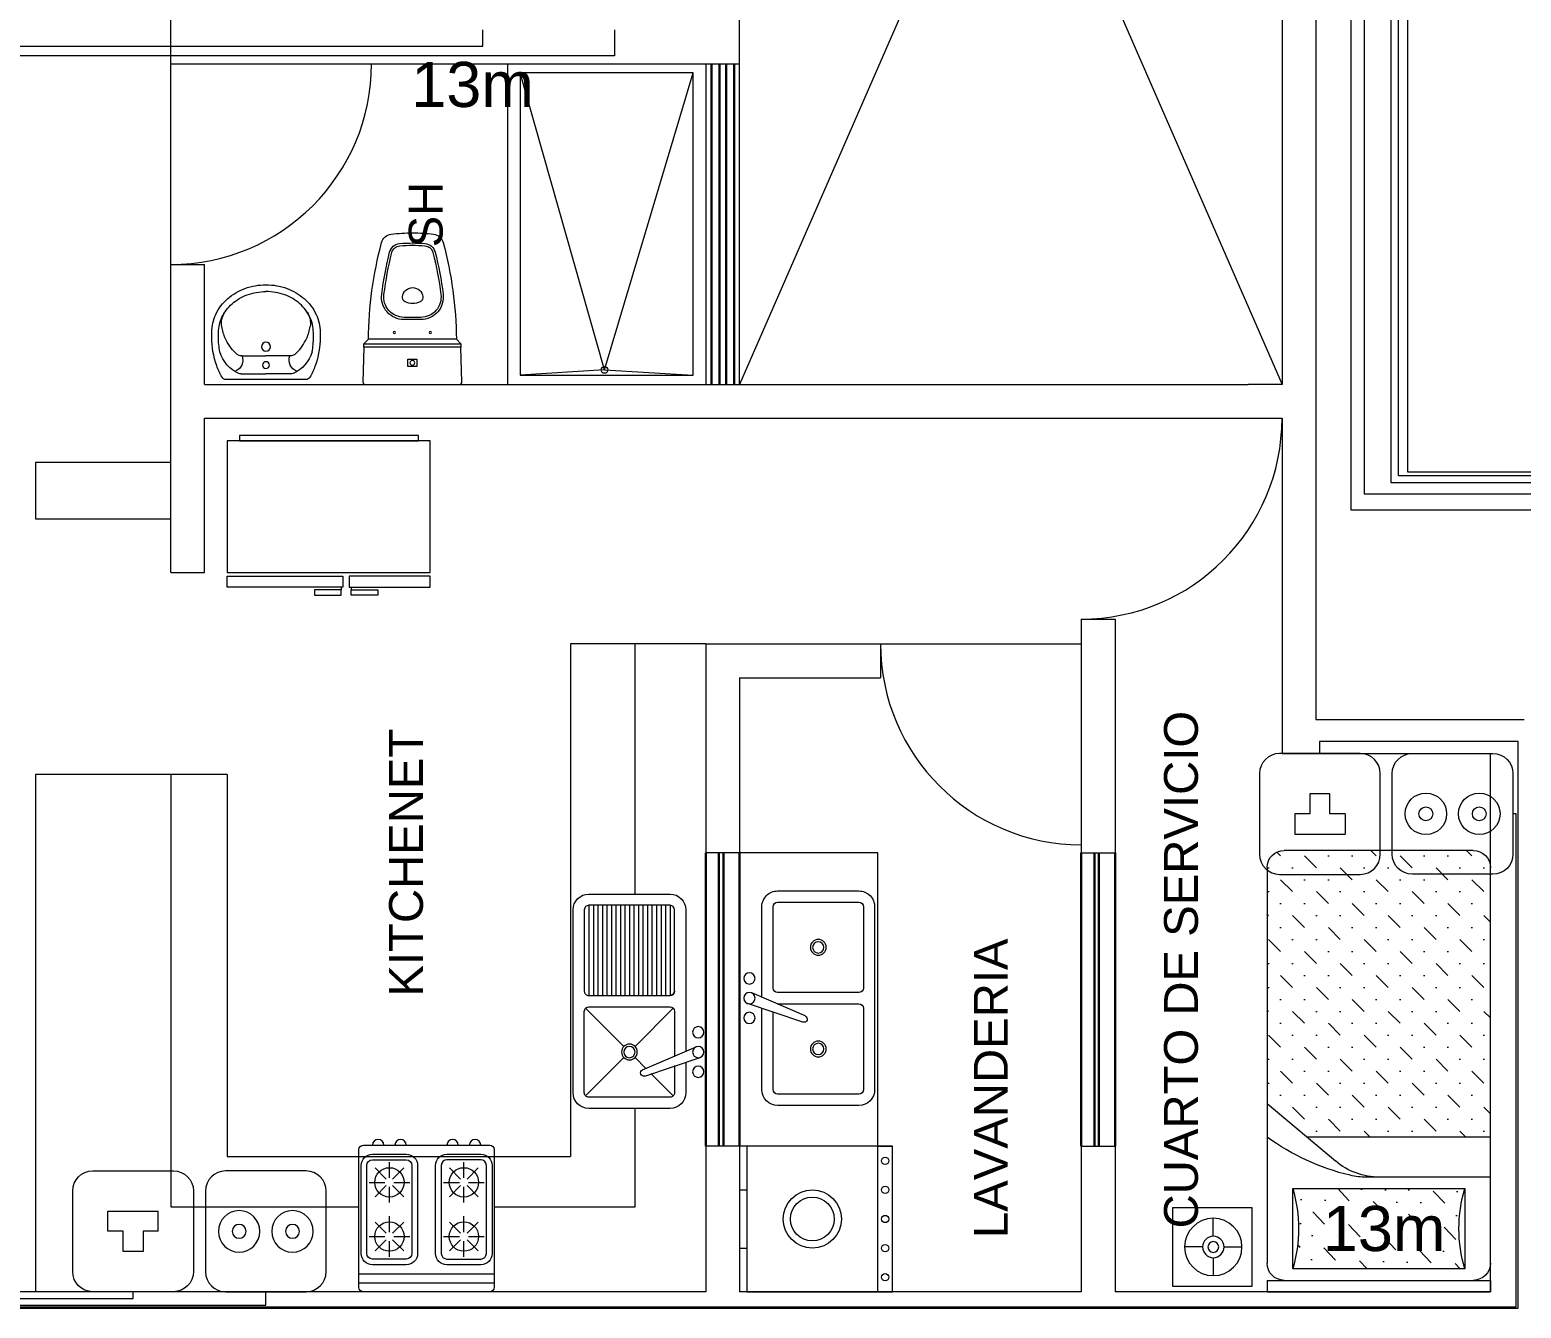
# Model space of a CAD drawing. Header units: metres. Extents: x -2 to 3328848, y -2 to 2725060.
# Drawn here: x 1663026.8 to 1663092.9, y 1363362.1 to 1363418.8 of the extents above; entities that cross this region are included whole.
import ezdxf

# ---------------------------------------------------------------- set-up
doc = ezdxf.new("R2010")
doc.units = ezdxf.units.M
doc.layers.get('0').update_dxf_attribs({"color": 253, "lineweight": 0})
for name, color, linetype, lineweight in [('arboles', 253, 'Continuous', 0), ('ICT_TOMAS', 1, 'Continuous', 0), ('muebles', 253, 'Continuous', 0), ('NOFIJO', 253, 'Continuous', 0), ('PUERTAS', 253, 'Continuous', 0), ('ventanas', 253, 'Continuous', 30)]:
    doc.layers.add(name, color=color, linetype=linetype, lineweight=lineweight)
doc.styles.add('COTA', font='arial.ttf', dxfattribs={"height": 1})
doc.styles.get("Standard").update_dxf_attribs({"font": 'arial.ttf'})

# ---------------------------------------------------------------- blocks, each defined once
blk = doc.blocks.new('Estufa-p04')
for p, q in [((0.08999999999999914, 0.3000000000000025), (0.08999999999999914, -0.2999999999999989)), ((0.1299999999999983, 0.2999999999999954), (0.1299999999999983, -0.2999999999999989)), ((0.2313603896936051, 0.2286396103063826), (0.280857864376263, 0.1791421356237248)), ((0.2949999999999974, 0.2550000000003845), (0.2949999999999974, 0.1849999999999974)), ((0.3091421356237302, 0.1791421356237266), (0.3586396103063933, 0.2286396103063897)), ((0.4713603896936107, 0.2286396103063826), (0.5208578643762685, 0.1791421356237248)), ((0.535000000000003, 0.2550000000003845), (0.535000000000003, 0.1849999999999974)), ((0.5491421356237358, 0.1791421356237266), (0.5986396103063989, 0.2286396103063897)), ((0.2049999999996068, 0.1649999999999974), (0.2749999999999974, 0.1649999999999946)), ((0.2313603896936051, 0.1013603896936015), (0.2808578643762683, 0.1508578643762646)), ((0.2949999999999974, 0.1449999999999974), (0.2949999999999974, 0.07499999999999751)), ((0.3091421356237249, 0.1508578643762629), (0.3586396103063933, 0.1013603896935944)), ((0.3149999999999974, 0.164999999999993), (0.3850000000003845, 0.1649999999999903)), ((0.4449999999996123, 0.1649999999999974), (0.515000000000003, 0.1649999999999946)), ((0.4713603896936107, 0.1013603896936015), (0.5208578643762738, 0.1508578643762646)), ((0.535000000000003, 0.1449999999999974), (0.535000000000003, 0.07499999999999751)), ((0.5491421356237305, 0.1508578643762629), (0.5986396103063989, 0.1013603896935944)), ((0.555000000000003, 0.164999999999993), (0.6250000000003901, 0.1649999999999903)), ((0.2313603896936051, -0.1013603896936086), (0.280857864376263, -0.1508578643762664)), ((0.2949999999999974, -0.07499999999960671), (0.2949999999999974, -0.1449999999999938)), ((0.3091421356237302, -0.1508578643762646), (0.3586396103063933, -0.1013603896936015)), ((0.4713603896936107, -0.1013603896936086), (0.5208578643762685, -0.1508578643762664)), ((0.535000000000003, -0.07499999999960671), (0.535000000000003, -0.1449999999999938)), ((0.5491421356237358, -0.1508578643762646), (0.5986396103063989, -0.1013603896936015)), ((0.2049999999996068, -0.1649999999999938), (0.2749999999999974, -0.1649999999999966)), ((0.2313603896936051, -0.2286396103063897), (0.2808578643762683, -0.1791421356237266)), ((0.2949999999999974, -0.1849999999999938), (0.2949999999999974, -0.2549999999999937)), ((0.3091421356237249, -0.1791421356237283), (0.3586396103063933, -0.2286396103063968)), ((0.3149999999999974, -0.1649999999999981), (0.3850000000003845, -0.1650000000000009)), ((0.4449999999996123, -0.1649999999999938), (0.515000000000003, -0.1649999999999966)), ((0.4713603896936107, -0.2286396103063897), (0.5208578643762738, -0.1791421356237266)), ((0.535000000000003, -0.1849999999999938), (0.535000000000003, -0.2549999999999937)), ((0.5491421356237305, -0.1791421356237283), (0.5986396103063989, -0.2286396103063968)), ((0.555000000000003, -0.1649999999999981), (0.6250000000003901, -0.1650000000000009))]:
    blk.add_line(p, q)
for points in [[(0.6999999999999986, 0.2799999999999994), (0.6999999999999986, -0.2800000000000029, -0.4142135623730965), (0.679999999999999, -0.3000000000000025), (0.06999999999999956, -0.2999999999999989, -0.4142135623730935), (0.04999999999999999, -0.2799999999999994), (0.04999999999999999, 0.2799999999999994, -0.4142135623730965), (0.06999999999999956, 0.3000000000000025), (0.679999999999999, 0.2999999999999954, -0.4142135623730935)], [(0.660000000000003, 0.2399999999999967), (0.6599999999999995, 0.09000000000000163, -0.4142135623730898), (0.6099999999999988, 0.04000000000000092), (0.2199999999999981, 0.04000000000000092, -0.4142135623730951), (0.1699999999999983, 0.09000000000000163), (0.1699999999999974, 0.2400000000000002, -0.4142135623730971), (0.2199999999999981, 0.2900000000000009), (0.6100000000000023, 0.2899999999999974, -0.4142135623730927)], [(0.6350000000000044, 0.2399999999999967), (0.6349999999999973, 0.09000000000000163, -0.4142135623730898), (0.6099999999999988, 0.0649999999999995), (0.2199999999999981, 0.06500000000000306, -0.414213562373095), (0.194999999999996, 0.09000000000000163), (0.1949999999999996, 0.2400000000000002, -0.4142135623730972), (0.2199999999999981, 0.2650000000000023), (0.6100000000000023, 0.2649999999999988, -0.4142135623730927)], [(0.6599999999999959, -0.08999999999999808), (0.6599999999999995, -0.2399999999999967, -0.4142135623731003), (0.6099999999999988, -0.2899999999999974), (0.2199999999999981, -0.2899999999999974, -0.4142135623730951), (0.1699999999999983, -0.2399999999999967), (0.1699999999999974, -0.08999999999999808, -0.4142135623730951), (0.2199999999999981, -0.03999999999999737), (0.6099999999999952, -0.03999999999999737, -0.4142135623730909)], [(0.6350000000000044, -0.2399999999999931), (0.6349999999999973, -0.08999999999999808, 0.4142135623730898), (0.6099999999999988, -0.06499999999999595), (0.2199999999999981, -0.0649999999999995, 0.414213562373095), (0.194999999999996, -0.08999999999999808), (0.1949999999999996, -0.2399999999999967, 0.4142135623730972), (0.2199999999999981, -0.2649999999999988), (0.6100000000000023, -0.2649999999999952, 0.4142135623730927)]]:
    blk.add_lwpolyline(points, format="xyb", close=True)
for centre in [(0.2949999999999974, 0.1649999999999974), (0.535000000000003, 0.1649999999999974), (0.2949999999999974, -0.1649999999999938), (0.535000000000003, -0.1649999999999938)]:
    blk.add_circle(centre, 0.065)
for centre in [(0.6999999999999986, 0.2147242529177955), (0.6999999999999986, 0.1152757470822063), (0.6999999999999951, -0.1152757470822028), (0.6999999999999951, -0.2147242529177884)]:
    blk.add_arc(centre, 0.025, 270, 90)
blk = doc.blocks.new('fr')
for p, q in [((3287.00715631725, 1591.175039092622), (3287.00715631725, 1590.775039092622)), ((3287.02715631725, 1591.175039092622), (3287.02715631725, 1590.775039092622)), ((3287.04715631725, 1591.175039092622), (3287.04715631725, 1590.775039092622)), ((3287.06715631725, 1591.175039092622), (3287.06715631725, 1590.775039092622)), ((3287.08715631725, 1591.175039092622), (3287.08715631725, 1590.775039092622)), ((3287.10715631725, 1591.175039092622), (3287.10715631725, 1590.775039092622)), ((3287.12715631725, 1591.175039092622), (3287.12715631725, 1590.775039092622)), ((3287.14715631725, 1591.175039092622), (3287.14715631725, 1590.775039092622)), ((3287.16715631725, 1591.175039092622), (3287.16715631725, 1590.775039092622)), ((3287.18715631725, 1591.175039092622), (3287.18715631725, 1590.775039092622)), ((3287.20715631725, 1591.175039092622), (3287.20715631725, 1590.775039092622)), ((3287.22715631725, 1591.175039092622), (3287.22715631725, 1590.775039092622)), ((3287.24715631725, 1591.175039092622), (3287.24715631725, 1590.775039092622)), ((3287.26715631725, 1591.175039092622), (3287.26715631725, 1590.775039092622)), ((3287.28715631725, 1591.175039092622), (3287.28715631725, 1590.775039092622)), ((3287.30715631725, 1591.175039092622), (3287.30715631725, 1590.775039092622)), ((3287.32715631725, 1591.175039092622), (3287.32715631725, 1590.775039092622)), ((3287.34715631725, 1591.175039092622), (3287.34715631725, 1590.775039092622)), ((3287.36715631725, 1591.175039092622), (3287.36715631725, 1590.775039092622)), ((3287.129417257108, 1590.446159264849), (3286.892013295723, 1590.548013860855)), ((3287.118942451903, 1590.418773735872), (3286.874164926968, 1590.50135074778))]:
    blk.add_line(p, q)
for points in [[(3287.00715631725, 1591.225039092622, 0.4142135623740464), (3286.93715631725, 1591.155039092622), (3286.93715631725, 1590.528645927004)], [(3286.93715631725, 1590.480100264155), (3286.93715631725, 1590.345039092621, 0.4142135623730951), (3287.00715631725, 1590.275039092621), (3287.36715631725, 1590.275039092621, 0.4142135623730951), (3287.43715631725, 1590.345039092621), (3287.43715631725, 1591.155039092621, 0.4142135623730951), (3287.36715631725, 1591.225039092622), (3287.00715631725, 1591.225039092622)], [(3287.36715631725, 1590.725039092622), (3287.00715631725, 1590.725039092622, 0.4142135623730951), (3286.98715631725, 1590.705039092622), (3286.98715631725, 1590.509339354386, 0.4142135623730951)], [(3286.98715631725, 1590.464919272612), (3286.98715631725, 1590.345039092622, 0.4142135623730951), (3287.00715631725, 1590.325039092622), (3287.36715631725, 1590.325039092622, 0.4142135623730951), (3287.38715631725, 1590.345039092622), (3287.38715631725, 1590.705039092622, 0.4142135623730951), (3287.36715631725, 1590.725039092622)]]:
    blk.add_lwpolyline(points, format="xyb")
blk.add_lwpolyline([(3287.36715631725, 1590.775039092622), (3287.00715631725, 1590.775039092622, -0.4142135623730951), (3286.98715631725, 1590.795039092622), (3286.98715631725, 1591.155039092622, -0.4142135623730951), (3287.00715631725, 1591.175039092622), (3287.36715631725, 1591.175039092622, -0.4142135623730951), (3287.38715631725, 1591.155039092622), (3287.38715631725, 1590.795039092622, -0.4142135623730951)], format="xyb", close=True)
for points in [[(3286.993014181626, 1590.719181228246), (3287.162407579908, 1590.549787829963)], [(3287.381298452874, 1590.719181228246), (3287.211905054592, 1590.549787829963)], [(3287.162407579908, 1590.50029035528), (3287.116124655038, 1590.45400743041)], [(3287.211905054592, 1590.50029035528), (3287.381298452874, 1590.330896956998)], [(3287.091750939875, 1590.429633715246), (3286.993014181626, 1590.330896956998)]]:
    blk.add_lwpolyline(points)
for centre, radius in [((3286.88215631725, 1590.612539092622), 0.025), ((3286.88215631725, 1590.525039092622), 0.025), ((3287.18715631725, 1590.525039092622), 0.035), ((3287.18715631725, 1590.525039092622), 0.025), ((3286.88215631725, 1590.437539092622), 0.025)]:
    blk.add_circle(centre, radius)
for centre, radius, start, end in [((3287.00715631725, 1590.795039092622), 0.02, 180, 270), ((3287.00715631725, 1590.795039092622), 0.02, 180, 270), ((3287.123632418683, 1590.432675891372), 0.01467193633931174, 251.3579009999814, 66.77897661413421)]:
    blk.add_arc(centre, radius, start, end)
blk = doc.blocks.new('ww')
at = {"layer": 'muebles', "ltscale": 4}
for p, q in [((1737.930094306199, 1442.993572993669), (1737.930094306199, 1442.982252231849)), ((1737.975052134864, 1442.993572993669), (1737.975052134864, 1442.982252231849))]:
    blk.add_line(p, q, dxfattribs=at)
at = {"layer": 'muebles'}
blk.add_lwpolyline([(1737.580215024602, 1443.642252231849), (1738.480215024603, 1443.642252231849), (1738.480215024603, 1443.058918898515), (1737.580215024602, 1443.058918898515)], close=True, dxfattribs=at)
at = {"layer": 'muebles', "ltscale": 4}
for points in [[(1737.632719807589, 1443.665238126562), (1738.425215024603, 1443.665238126562), (1738.425215024603, 1443.642252231849), (1737.632719807589, 1443.642252231849)], [(1737.580215024602, 1443.042252231849), (1737.940264510411, 1443.042252231849), (1737.940264510411, 1442.993572993669), (1737.580215024602, 1442.993572993669)], [(1738.480215024603, 1443.042252231849), (1737.968120600074, 1443.042252231849), (1737.968120600074, 1442.993572993669), (1738.480215024603, 1442.993572993669)], [(1737.930094306199, 1442.982252231849), (1737.811872184629, 1442.982252231849), (1737.811872184629, 1442.95892386449), (1737.930094306199, 1442.95892386449)], [(1737.975052134864, 1442.982252231849), (1738.093274256434, 1442.982252231849), (1738.093274256434, 1442.95892386449), (1737.975052134864, 1442.95892386449)]]:
    blk.add_lwpolyline(points, close=True, dxfattribs=at)
blk = doc.blocks.new('CAMA190X100CM-1MESITA')
at = {"layer": 'muebles'}
h = blk.add_hatch(dxfattribs=at)
h.set_pattern_fill('MUDST', color=256, scale=0.3, angle=406.5404101467818, style=0)
h.set_pattern_definition([(46.54041014678172, (-83.74444524832165, -2.074263211482048), (0.04873694475618788, 0.1604671624221987), [0.07499999999999991, -0.07499999999999991, 0, -0.07499999999999991, 0, -0.07499999999999991])])
h.paths.add_polyline_path([(0.5317029959858814, -0.1015999999999906, -0.1428571428571422), (0.5317029959858814, -0.4571999999999719), (1.293702995985882, -0.4572000000000003, -0.1428571428571542), (1.293702995985882, -0.1015999999999906)])
h = blk.add_hatch(dxfattribs=at)
h.set_pattern_fill('MUDST', color=256, scale=0.3, angle=404.9999999999999, style=0)
h.set_pattern_definition([(44.99999999999999, (-83.74444524832165, -2.074263211482048), (0.05303300858899111, 0.1590990257669732), [0.075, -0.075, 0, -0.075, 0, -0.075])])
h.paths.add_polyline_path([(1.408002995985896, -0.685799999999972), (0.5945201833576732, -0.685799999999972), (0.4174029959858387, -0.8349778579598421), (0.4174029959858672, -1.879599999999982, 0.4142135623730951), (0.4936029959858672, -1.955799999999982), (1.331802995985868, -1.955799999999982, 0.4142135623732043), (1.408002995985896, -1.879599999999982)])
for p, q in [((0.4174029959858672, 2.842170943040401e-14), (1.408002995985896, 0)), ((0.4174029959858672, -0.05079999999998108), (0.4174029959858672, 2.842170943040401e-14)), ((1.408002995985896, -0.05079999999998108), (1.408002995985896, 0)), ((0.4174029959858672, -0.05079999999998108), (1.408002995985896, -0.05079999999998108)), ((0.1793012381893107, -0.1509421569701033), (0.1793012381893107, -0.07156330363437746)), ((0.4174029959858672, -1.879599999999982), (0.4174029959858672, -0.1269999999999811)), ((0.5317029959858814, -0.1015999999999906), (0.5317029959858814, -0.4571999999999719)), ((1.293702995985882, -0.1015999999999906), (0.5317029959858814, -0.1015999999999906)), ((1.293702995985882, -0.4572000000000003), (1.293702995985882, -0.1015999999999906)), ((1.408002995985896, -0.1269999999999811), (1.408002995985896, -1.879599999999982)), ((0.1315509518100839, -0.1986924433493016), (0.05217209847435811, -0.1986924433493016)), ((0.1793012381893107, -0.2464427297285283), (0.1793012381893107, -0.3258215830642541)), ((0.2270515245685374, -0.1986924433493016), (0.3064303779042632, -0.1986924433493016)), ((0.5317029959858814, -0.4571999999999719), (1.293702995985882, -0.4572000000000003)), ((1.408002995985896, -0.5079999999999814), (0.8564353919858831, -0.5079999999999814)), ((0.417762228185893, -0.8346752927999717), (0.7205244369858974, -0.5796722721999856)), ((1.408002995985896, -0.685799999999972), (0.5952029959858862, -0.685799999999972)), ((1.331802995985868, -1.955799999999982), (0.4936029959858956, -1.955799999999982))]:
    blk.add_line(p, q, dxfattribs=at)
blk.add_lwpolyline([(0, -0.02415880543381377), (0, -0.3741588054338081), (0.3499999999999943, -0.3741588054338081), (0.3499999999999943, -0.02415880543381377)], close=True, dxfattribs=at)
for radius in [0.1271291397149466, 0.04775028637921253, 0.02383671369655249]:
    blk.add_circle((0.1793012381893107, -0.1986924433493016), radius, dxfattribs=at)
for centre, radius, start, end in [((0.4936029959858956, -0.1269999999999811), 0.07619999999999999, 90, 180), ((1.331802995985868, -0.1269999999999811), 0.07619999999999999, 0, 90), ((-0.07789700401411892, -0.2793999999999812), 0.635, 343.7397950000001, 16.26020499999998), ((1.903302995985882, -0.2793999999999812), 0.635, 163.739795, 196.260205), ((1.0252512595859, -1.521810342199984), 1.033630902, 103.3927959999999, 126.0202339999999), ((0.91687746058588, -0.8127999999999815), 0.3048, 90, 130.10593), ((0.8564353919858831, -0.8127999999999815), 0.3048, 90, 103.3927959999999), ((0.4936029959858956, -1.879599999999982), 0.07619999999999999, 180, 270), ((1.331802995985868, -1.879599999999982), 0.07619999999999999, 270, 0)]:
    blk.add_arc(centre, radius, start, end, dxfattribs=at)
blk = doc.blocks.new('ISS-I-19')
for points in [[(-0.2096923793822913, 0), (0.2096923793822913, 0, -0.4231144918106503), (0.2196877911737456, -0.01030289126640582), (0.2150000000000034, -0.164999999999992), (-0.2150000000000034, -0.164999999999992), (-0.2196877911737456, -0.01030289126640582, -0.4231144918106503)], [(-0.1950000000000021, -0.2000000000000028, 0.06339061997975329), (-0.1364400263624947, -0.6288149238882141, 0.3057775199307787), (-0.09420906875758206, -0.6654797242003809, 0.02637553359546267), (-1.77635683940025e-15, -0.671964704420958, 0.02637553359546267), (0.09420906875758028, -0.6654797242003809, 0.3057775199307787), (0.136440026362493, -0.6288149238882141, 0.0633906199797534), (0.1950000000000003, -0.2000000000000028)], [(0.03479010352676326, -0.3652203201913693, 0.1916231003346517), (-0.03246190370184721, -0.3652203201951636, 0.289537758486677), (-0.04388033304185512, -0.3832856639507582), (-0.04388033304186223, -0.3887768011282873, 0.8880120666736728), (0.04620853286698789, -0.3887768011282873), (0.04620853286698789, -0.383285663947774, 0.289537758493949)]]:
    blk.add_lwpolyline(points, format="xyb", close=True)
blk.add_lwpolyline([(0.01978969851350598, -0.1113655583014861), (0.01978969851350598, -0.07954682735820029), (-0.01978969851350421, -0.07954682735820029), (-0.01978969851350421, -0.1113655583014861)], close=True)
for points in [[(-0.2150000000000034, -0.164999999999992), (-0.2150000000000034, -0.1799999999999926), (0.2150000000000034, -0.1799999999999926), (0.2150000000000034, -0.164999999999992)], [(-0.2150000000000034, -0.1799999999999926), (-0.1950000000000003, -0.2000000000000028)], [(0.2150000000000034, -0.1799999999999926), (0.1950000000000003, -0.2000000000000028)]]:
    blk.add_lwpolyline(points)
for points in [[(-0.0007194650959654325, -0.6269704562332663, 0.01686383321859149), (0.05657723703542494, -0.6241197012956405, 0.321455866296716), (0.1009380060721181, -0.586337358890745, 0.02842089194462746), (0.136073798435083, -0.4000697386997984, 0.452706613891981), (0.03691260665431351, -0.2871446450979107), (-0.03691260665429752, -0.2871446450979107, 0.4527066138920024), (-0.1360737984350653, -0.4000697386998127, 0.02842089194462635), (-0.1009380060721199, -0.586337358890745, 0.3214558662967159), (-0.05657723703542672, -0.6241197012956405, 0.01686383321859149), (0.0007194650959636562, -0.6269704562332663)], [(-0.0008793462284035769, -0.6169717344137808, 0.01686383321859149), (0.05574382749503393, -0.6141544903827736, 0.321455866296716), (0.09123244272438846, -0.5839286164588628, 0.02842089194462746), (0.1261576792570072, -0.3987772293396148, 0.452706613891981), (0.03691260665431351, -0.2971446450979016), (-0.03691260665429752, -0.2971446450979016, 0.4527066138920024), (-0.1261576792569876, -0.3987772293396148, 0.02842089194462635), (-0.09123244272439024, -0.5839286164588628, 0.3214558662967159), (-0.0557438274950357, -0.6141544903827736, 0.01686383321859149), (0.0008793462284018005, -0.6169717344137808, -0.0002615296061236842), (-3.552713678800501e-15, -0.6169572134578374, -0.0002615296061219402), (-0.0008793462284035769, -0.6169717344137808, 0.0002615296061219402), (-3.552713678800501e-15, -0.6169572134578374, 0.0002615296061236842), (0.0008793462284018005, -0.6169717344137808, -0.0002615296061236842), (-3.552713678800501e-15, -0.6169572134578374, -0.0002615296061219402), (-0.0008793462284035769, -0.6169717344137808, 0.0002615296061219402), (-3.552713678800501e-15, -0.6169572134578374, 0.0002615296061236842), (0.0008793462284018005, -0.6169717344137808)]]:
    blk.add_lwpolyline(points, format="xyb")
for centre, radius in [((0, -0.09545619282984319), 0.01086493251721876), ((-0.0799999999999983, -0.2299999999999898), 0.005), ((0.0799999999999983, -0.2299999999999898), 0.005)]:
    blk.add_circle(centre, radius)
blk = doc.blocks.new('SAPLS510')
for p, q in [((-0.10975424308036, -0.02500000000000568), (0, -0.02500000000000568)), ((0.10975424308036, -0.02500000000000568), (0, -0.02500000000000568)), ((-0.1060647539911912, -0.105000000000004), (0, -0.105000000000004)), ((0.1060647539911912, -0.105000000000004), (0, -0.105000000000004))]:
    blk.add_line(p, q)
blk.add_lwpolyline([(0.177466410139921, 0), (-0.177466410139921, 0, 0.270950170106078), (-0.1948977695186755, -0.01019442053205211, 0.04119793952743132), (-0.2182584725878307, -0.0611231235484766, 0.08714741536588373), (-0.2406216069671068, -0.1884550335970303, 0.01442280415972399), (-0.240000000000002, -0.2100000000000009, 0.1109852042690093), (-0.222260229309299, -0.2889351038118875, 0.1028187758271986), (-0.1697056274847704, -0.3584924240491745, 0.09304684134282376), (-0.09325722384261326, -0.4036213575384551, 0.08714741536587552), (0, -0.4200000000000017, 0.08714741536587321), (0.09325722384261326, -0.4036213575384551, 0.09304684134283375), (0.1697056274847704, -0.3584924240491745, 0.1028187758272005), (0.222260229309299, -0.2889351038118875, 0.1109852042690023), (0.240000000000002, -0.2100000000000009, -0.01442280415972155), (0.2406216069671068, -0.1884550335970303, 0.0871474153658731), (0.2182584725878307, -0.0611231235484766, 0.0411979395274529), (0.1948977695186755, -0.01019442053205211, 0.2709501701058673), (0.177466410139921, 0)], format="xyb", close=True)
for points in [[(-0.2042731867402523, -0.1227024051323156, 0.04816304744595613), (-0.2106216069671092, -0.1884550335970374, 0.01506738412752323), (-0.2099976871000067, -0.2091546525803665, 0.04248189978597422)], [(-0.1342579173623122, -0.1166249134075485, 0.0921639198923195), (-0.180768971513082, -0.1839137595702027, 0.06481426983994813), (-0.1960270811997873, -0.2347569967796659, 0.1056396068571284)], [(0.1342579173623122, -0.1166249134075485, -0.0921639198923195), (0.180768971513082, -0.1839137595702027, -0.06481426983994813), (0.1960270811997873, -0.2347569967796659, -0.1056396068571284)], [(0.2042731867402523, -0.1227024051323156, -0.04816304744595613), (0.2106216069671092, -0.1884550335970374, -0.01506738412752323), (0.2099976871000067, -0.2091546525803665, -0.04248189978597422)], [(-0.2099976871000067, -0.2091546525803665, 0.112370280244021), (-0.1951449763663575, -0.2760990975077391, 0.1028187758272005), (-0.1499504892487167, -0.3359151232079682, 0.09304684134282716), (-0.08303481798083112, -0.3754167051137784, 0.0871474153658766), (0, -0.3900000000000148, 0.0871474153658766)], [(-0.205826053233821, -0.2456679705194631, 0.0006444108974984463), (-0.2056774530266381, -0.2465413149583497, 0.04248189978597422)], [(0.2099976871000067, -0.2091546525803665, -0.112370280244021), (0.1951449763663575, -0.2760990975077391, -0.1028187758272005), (0.1499504892487167, -0.3359151232079682, -0.09304684134282716), (0.08303481798083112, -0.3754167051137784, -0.0871474153658766), (0, -0.3900000000000148, -0.0871474153658766)], [(0.205826053233821, -0.2456679705194631, -0.0006444108974984463), (0.2056774530266381, -0.2465413149583497, -0.04248189978597422)]]:
    blk.add_lwpolyline(points, format="xyb")
for centre, radius in [((0, -0.06415084010677674), 0.015), ((0, -0.145322105447562), 0.02)]:
    blk.add_circle(centre, radius)
for centre, radius, start, end in [((-0.05968023798978805, -0.1651224105077205), 0.15068701896449, 113.6596915485401, 163.6496124038132), ((-0.157062773281254, -0.08655025157447938), 0.05423275014670176, 340.1112023541924, 68.72268655444947), ((-0.1101188872091541, -0.05000000000001137), 0.025, 89.71160901223146, 113.6596683501933), ((-0.1097543000853634, -0.1150000000000091), 0.09, 89.99996370948574, 90.49074577771017), ((0.157062773281254, -0.08655025157447938), 0.05423275014670176, 111.2773134455505, 199.8887976458077), ((0.1097543000853634, -0.1150000000000091), 0.09, 89.50925422228984, 90.00003629051427), ((0.1101188872091541, -0.05000000000001137), 0.025, 66.34033164980666, 90.28839098776861), ((0.05968023798978805, -0.1651224105077205), 0.15068701896449, 16.3503875961869, 66.34030845145998), ((-0.1060647539911912, -0.1450000000000102), 0.04, 90, 134.815737682366), ((0.1060647539911912, -0.1450000000000102), 0.04, 45.18426231763402, 90), ((-0.1072069622974752, -0.2492823703782676), 0.09, 170.7122375107213, 213.5015847811646), ((0.1072069622974752, -0.2492823703782676), 0.09, 326.4984152188355, 9.287762489278686)]:
    blk.add_arc(centre, radius, start, end)
blk = doc.blocks.new('Tarja-p07')
for p, q in [((0.4049999999999976, 0.6299999999999998), (-0.4049999999999976, 0.6299999999999998)), ((-0.4749999999999979, 0.5599999999999995), (-0.4749999999999976, 0.2000000000000001)), ((0.4749999999999979, 0.2000000000000001), (0.4749999999999976, 0.5599999999999995)), ((-0.1062653567499119, 0.3117861346530091), (-0.02368834484204285, 0.06700860971768635)), ((-0.07887982777234726, 0.3222609398584922), (0.02297476823354216, 0.08485697847289658)), ((-0.4049999999999976, 0.1299999999999998), (-0.04493882846716431, 0.1299999999999999)), ((0.003606834382345404, 0.1299999999999999), (0.4049999999999976, 0.1300000000000001))]:
    blk.add_line(p, q)
for points in [[(-0.02520379208316269, 0.1971521671198501, 0.03573451433102479), (-0.02500000000000215, 0.2000000000000001), (-0.02500000000000172, 0.5599999999999995, 0.4142135623730951), (-0.04500000000000172, 0.5800000000000026), (-0.4050000000000011, 0.5800000000000026, 0.4142135623730951), (-0.4250000000000007, 0.5599999999999995)], [(-0.4250000000000007, 0.5599999999999995), (-0.4250000000000012, 0.2000000000000001, 0.4142135623730951), (-0.4050000000000011, 0.179999999999997), (-0.06180659684779653, 0.18, 0.4142135623730951)]]:
    blk.add_lwpolyline(points, format="xyb")
blk.add_lwpolyline([(0.02499999999999857, 0.5599999999999995), (0.02499999999999814, 0.2000000000000001, 0.4142135623730951), (0.04499999999999814, 0.179999999999997), (0.4049999999999976, 0.1800000000000001, 0.4142135623730951), (0.4249999999999972, 0.2000000000000001), (0.4249999999999976, 0.5599999999999995, 0.4142135623730951), (0.4049999999999976, 0.5800000000000026), (0.04499999999999814, 0.5800000000000026, 0.4142135623730951)], format="xyb", close=True)
for centre, radius in [((-0.225000000000005, 0.3799999999999998), 0.035), ((-0.225000000000005, 0.3799999999999998), 0.025), ((0.2249999999999979, 0.3799999999999998), 0.035), ((0.2249999999999979, 0.3799999999999998), 0.025), ((-0.08749999999999858, 0.07500000000000001), 0.025), ((0, 0.07500000000000712), 0.025), ((0.08749999999999858, 0.07500000000000001), 0.025)]:
    blk.add_circle(centre, radius)
for centre, radius, start, end in [((-0.4049999999999975, 0.5599999999999995), 0.07000000000000028, 90.00000000000006, 180), ((0.4049999999999975, 0.5599999999999996), 0.07000000000000012, 359.9999999999999, 89.99999999999991), ((-0.09236320124966468, 0.3164761014324043), 0.01467193633931174, 23.22102338587596, 198.6420990000152), ((-0.4049999999999975, 0.2), 0.07000000000000012, 179.9999999999999, 269.9999999999999), ((-0.4050000000000011, 0.2000000000000001), 0.02, 180, 270), ((-0.4050000000000011, 0.2000000000000001), 0.02, 180, 270), ((0.4049999999999978, 0.2000000000000003), 0.07000000000000015, 269.9999999999998, 359.9999999999999)]:
    blk.add_arc(centre, radius, start, end)
blk = doc.blocks.new('Muko05pl')
at = {"color": 0, "linetype": 'ByBlock'}
for p, q in [((0.3499999999999996, -0.02500000000000002), (-0.3499999999999996, -0.02500000000000002)), ((-0.3499999999999996, -0.02500000000000002), (-0.3499999999999996, -0.7249999999999999)), ((0.3499999999999996, -0.7249999999999999), (0.3499999999999996, -0.02500000000000002)), ((0.3499999999999996, -0.0950000000000159), (-0.3499999999999996, -0.0950000000000159)), ((-0.3499999999999996, -0.7249999999999999), (0.3499999999999996, -0.7249999999999999)), ((-0.1399999999999917, -0.760000000000008), (-0.1399999999999917, -0.7249999999999999)), ((-0.1399999999999917, -0.760000000000008), (0.1399999999999917, -0.760000000000008)), ((0.1399999999999917, -0.760000000000008), (0.1399999999999917, -0.7249999999999999))]:
    blk.add_line(p, q, dxfattribs=at)
for centre, radius in [((-0.2799999999999843, -0.06000000000000799), 0.0175), ((-0.1399999999999917, -0.06000000000000799), 0.0175), ((0, -0.06000000000000799), 0.0175), ((0.1400000000000317, -0.06000000000000799), 0.0175), ((0.2800000000000242, -0.06000000000000799), 0.0175), ((0, -0.4100000000000079), 0.14), ((0, -0.4100000000000079), 0.105)]:
    blk.add_circle(centre, radius, dxfattribs=at)
blk = doc.blocks.new('Toma TFN')
for p, q in [((-0.0625, 0.04999999999995453), (-0.05000000000000426, 0.04999999999995453)), ((-0.0625000000000071, 0), (-0.0625000000000071, 0.04999999999995453)), ((-0.05000000000000426, 0.04999999999995453), (0.04999999999999716, 0.04999999999995453)), ((0.04999999999999716, 0.04999999999995453), (0.0625, 0.04999999999995453)), ((0.06249999999999289, 0), (0.06249999999999289, 0.04999999999995453)), ((-0.05000000000000426, 0), (-0.0625, 5.684341886080801e-14)), ((-0.02499999999999858, 0), (-0.05000000000000426, 0)), ((-0.02499999999999858, -0.05000000000001137), (-0.02499999999999858, 0)), ((0.02499999999999858, 0), (0.02499999999999858, -0.05000000000001137)), ((0.04999999999999716, 0), (0.02499999999999858, 0)), ((0.0625, 5.684341886080801e-14), (0.04999999999999716, 0)), ((0.04999999999999716, 0), (0.04999999999999716, 0)), ((0.02499999999999858, -0.05000000000001137), (-0.02499999999999858, -0.05000000000001137))]:
    blk.add_line(p, q)
blk.add_lwpolyline([(-0.1000000000000085, 0.1499999999999204), (0.09999999999999432, 0.1499999999999773, -0.4142135623731283), (0.1499999999999986, 0.0999999999999659), (0.1499999999999986, -0.0999999999999659, -0.414213562373095), (0.1000000000000014, -0.1500000000000341), (-0.1000000000000085, -0.1500000000000341, -0.414213562373095), (-0.1500000000000057, -0.1000000000000227), (-0.1500000000000057, 0.0999999999999659, -0.414213562373095)], format="xyb", close=True)
blk = doc.blocks.new('TOMA TV')
blk.add_lwpolyline([(-0.1000000000000085, 0.1499999999999204), (0.09999999999999432, 0.1499999999999773, -0.4142135623731283), (0.1499999999999986, 0.0999999999999659), (0.1499999999999986, -0.0999999999999659, -0.414213562373095), (0.1000000000000014, -0.1500000000000341), (-0.1000000000000085, -0.1500000000000341, -0.414213562373095), (-0.1500000000000057, -0.1000000000000227), (-0.1500000000000057, 0.0999999999999659, -0.414213562373095)], format="xyb", close=True)
for centre, radius in [((-0.0663150679774205, -1.420738526825005e-14), 0.05153002220894185), ((0.06631506797741339, -1.421432416215396e-14), 0.05153002220894185), ((-0.0663150679774205, -1.420738526825005e-14), 0.0171766740696603), ((0.06631506797741339, -1.421432416215396e-14), 0.0171766740696603)]:
    blk.add_circle(centre, radius)

msp = doc.modelspace()

# ---------------------------------------------------------------- linework, layer by layer
at = {"ltscale": 0.02}
for p, q in [((1663033.022022172, 1363399.62043982), (1663033.022022172, 1363459.62043982)), ((1663083.782386544, 1363459.62043982), (1663083.782386544, 1363388.223696767)), ((1663058.235051156, 1363403.076616183), (1663058.235051156, 1363458.12043982)), ((1663058.235051156, 1363458.12043982), (1663082.282386542, 1363403.076616183)), ((1663082.282386542, 1363458.12043982), (1663058.235051156, 1363403.076616183)), ((1663082.282386542, 1363458.12043982), (1663082.282386542, 1363403.076616183)), ((1663033.022022172, 1363417.288231457), (1663056.735051156, 1363417.288231457)), ((1663047.9633048, 1363403.076616183), (1663047.9633048, 1363417.288231457)), ((1663056.735051156, 1363417.288231457), (1663056.735051156, 1363403.076616183)), ((1663056.735051156, 1363417.288231457), (1663058.235051156, 1363417.288231457)), ((1663033.022022172, 1363408.390896073), (1663034.52202217, 1363408.390896073)), ((1663034.52202217, 1363403.076616183), (1663034.52202217, 1363408.390896073)), ((1663034.52202217, 1363403.076616183), (1663056.735051156, 1363403.076616183)), ((1663056.735051156, 1363403.076616183), (1663058.235051156, 1363403.076616183)), ((1663058.235051156, 1363403.076616183), (1663080.782386542, 1363403.076616183)), ((1663082.282386542, 1363403.076616183), (1663080.782386542, 1363403.076616183)), ((1663034.52202217, 1363401.576616183), (1663082.282386542, 1363401.576616183)), ((1663034.52202217, 1363394.743282849), (1663034.52202217, 1363401.576616183)), ((1663082.282386542, 1363401.576616183), (1663082.282386542, 1363386.723696769)), ((1663073.385051156, 1363392.679280799), (1663073.385051156, 1363362.87043982)), ((1663074.885051156, 1363392.679280799), (1663074.885051156, 1363362.87043982)), ((1663056.735051156, 1363391.576616183), (1663056.735051156, 1363362.87043982)), ((1663056.735051156, 1363391.576616183), (1663067.235051158, 1363391.576616183)), ((1663064.487715768, 1363391.576616183), (1663064.487715768, 1363390.076616183)), ((1663067.235051158, 1363391.576616183), (1663073.385051156, 1363391.576616183)), ((1663058.235051156, 1363390.076616183), (1663058.235051156, 1363362.87043982)), ((1663058.235051156, 1363390.076616183), (1663064.487715768, 1363390.076616183)), ((1663058.235051156, 1363382.322185835), (1663056.735051156, 1363382.322185835)), ((1663064.364209837, 1363382.322185835), (1663058.235051156, 1363382.322185835)), ((1663073.385051156, 1363382.322185835), (1663074.885051156, 1363382.322185835)), ((1663058.235051156, 1363369.322185802), (1663056.735051156, 1363369.322185802)), ((1663058.557638454, 1363369.322185802), (1663058.235051156, 1363369.322185802)), ((1663073.385051156, 1363369.322185802), (1663074.885051156, 1363369.322185802)), ((1663056.735051156, 1363362.87043982), (1662986.500613455, 1363362.87043982)), ((1663073.385051156, 1363362.87043982), (1663058.235051156, 1363362.87043982)), ((1663091.522022172, 1363362.87043982), (1663074.885051156, 1363362.87043982))]:
    msp.add_line(p, q, dxfattribs=at)
for p, q in [((1663033.022022172, 1363394.743282849), (1663033.022022172, 1363397.12043982)), ((1663033.022022172, 1363394.743282849), (1663034.52202217, 1363394.743282849)), ((1663073.385051156, 1363392.679280799), (1663074.885051156, 1363392.679280799)), ((1663064.487715768, 1363391.576616183), (1663073.385051156, 1363391.576616183)), ((1663083.782386544, 1363388.223696767), (1663093.022022172, 1363388.223696767)), ((1663082.282386542, 1363386.723696769), (1663091.522022172, 1363386.723696769)), ((1663091.522022172, 1363362.87043982), (1663091.522022172, 1363386.723696769))]:
    msp.add_line(p, q)
at = {"layer": 'arboles', "ltscale": 0.02}
msp.add_line((1663064.364209837, 1363369.322185802), (1663065.009384435, 1363369.322185802), dxfattribs=at)
at = {"layer": 'ICT_TOMAS'}
for points in [[(1662997.449281147, 1363372.870121503), (1662997.449281147, 1363462.553083973), (1663087.843524347, 1363462.553083973), (1663087.843524347, 1363399.202729775), (1663106.732283622, 1363399.202729775), (1663106.732283622, 1363409.045174218), (1663121.636173805, 1363409.045174218), (1663121.636173805, 1363409.620121502)], [(1663124.577458994, 1363415.331352857), (1663124.577458994, 1363408.820467449), (1663107.060774871, 1363408.820467449), (1663107.060774871, 1363399.032894657), (1663087.443892588, 1363399.032894657), (1663087.443892588, 1363462.173450285), (1662998.118451195, 1363462.173450285), (1662998.118451195, 1363372.873229347)], [(1662998.682618773, 1363372.870121503), (1662998.682618773, 1363461.685615832), (1663087.102426176, 1363461.685615832), (1663087.102426176, 1363398.723620953), (1663107.342957538, 1363398.723620953), (1663107.342957538, 1363408.582991535), (1663127.518744183, 1363408.582991535), (1663127.518744183, 1363409.620121502)], [(1662999.915956398, 1363372.870121503), (1662999.915956398, 1363460.971096921), (1663085.928057393, 1363460.971096921), (1663085.928057393, 1363398.228758122), (1663143.960097634, 1363398.228758122), (1663143.960097634, 1363388.820559864), (1663143.333753502, 1363388.820559864)], [(1663001.149294024, 1363372.870121503), (1663001.149294024, 1363460.063727464), (1663085.32742644, 1363460.063727464), (1663085.32742644, 1363397.514867138), (1663140.649678789, 1363397.514867138), (1663140.649678789, 1363397.381625909)], [(1663002.382631649, 1363372.870121503), (1663002.382631649, 1363418.06425409), (1663046.852052132, 1363418.06425409), (1663046.852052132, 1363418.78791314)], [(1663052.693252868, 1363418.790458839), (1663052.693252868, 1363417.631210508), (1663003.094348388, 1363417.631210508), (1663003.094348388, 1363372.870439824)], [(1662999.229700192, 1363362.870439824), (1662999.229700192, 1363362.145829385), (1663000.762564867, 1363362.145829385), (1663092.744878044, 1363362.145829385), (1663092.744878044, 1363387.260909558), (1663083.943313652, 1363387.260909558), (1663083.943313652, 1363386.72369677)], [(1662999.53724188, 1363362.870439824), (1662999.53724188, 1363362.205737047), (1663000.762564867, 1363362.205737047), (1663092.662385035, 1363362.205737047), (1663092.662385035, 1363384.048823244), (1663092.519757834, 1363384.048823244)], [(1662999.917194781, 1363362.870439822), (1662999.917194781, 1363362.273636565), (1663001.759322677, 1363362.273636565), (1663037.233411546, 1363362.273636565), (1663037.233411546, 1363362.867650299)], [(1663000.332582269, 1363362.870439822), (1663000.332582269, 1363362.572038193), (1663001.759322677, 1363362.572038193), (1663031.350841167, 1363362.572038193), (1663031.350841167, 1363362.870439822)]]:
    msp.add_lwpolyline(points, dxfattribs=at)
at = {"layer": 'muebles', "ltscale": 0.02}
for p, q in [((1663052.247783406, 1363403.718124585), (1663048.510637729, 1363416.888799215)), ((1663052.247783406, 1363403.718124585), (1663056.171781718, 1363416.888799215)), ((1663052.247783406, 1363403.718124585), (1663048.510637729, 1363403.48220766)), ((1663052.247783406, 1363403.718124585), (1663056.171781718, 1363403.48220766)), ((1663050.735051156, 1363391.576616183), (1663050.735051156, 1363368.87043982)), ((1663056.735051156, 1363391.576616183), (1663050.735051156, 1363391.576616183)), ((1663053.613612198, 1363380.495137198), (1663053.613612198, 1363391.576616183)), ((1663027.02202217, 1363385.798618019), (1663027.02202217, 1363362.87043982)), ((1663035.522022172, 1363385.798618019), (1663027.02202217, 1363385.798618019)), ((1663033.022022172, 1363385.798618019), (1663033.022022172, 1363366.64279357)), ((1663035.522022172, 1363385.798618019), (1663035.522022172, 1363368.87043982)), ((1663053.613612198, 1363366.64279357), (1663053.613612198, 1363370.9951372)), ((1663035.522022172, 1363368.87043982), (1663050.735051156, 1363368.87043982)), ((1663033.022022172, 1363366.64279357), (1663041.362230544, 1363366.64279357)), ((1663047.362230544, 1363366.64279357), (1663053.613612198, 1363366.64279357))]:
    msp.add_line(p, q, dxfattribs=at)
at = {"layer": 'muebles', "ltscale": 0.2}
msp.add_line((1663064.364209837, 1363369.322185802), (1663064.364209837, 1363382.322185835), dxfattribs=at)
at = {"layer": 'muebles', "ltscale": 0.02}
msp.add_lwpolyline([(1663048.510637729, 1363416.888799215), (1663048.510637729, 1363403.48220766), (1663056.171781718, 1363403.48220766), (1663056.171781718, 1363416.888799215)], close=True, dxfattribs=at)
msp.add_circle((1663052.247783406, 1363403.718124585), 0.15, dxfattribs=at)
at = {"layer": 'NOFIJO', "ltscale": 0.02}
msp.add_lwpolyline([(1663033.022022172, 1363397.12043982), (1663033.022022172, 1363399.62043982), (1663027.02202217, 1363399.62043982), (1663027.02202217, 1363397.12043982)], close=True, dxfattribs=at)
at = {"layer": 'PUERTAS'}
for centre, start, end in [((1663033.022022172, 1363417.288231457), 270, 0), ((1663073.385051156, 1363401.576616183), 270, 0), ((1663073.385051156, 1363391.576616183), 180, 270)]:
    msp.add_arc(centre, 8.89733538596829, start, end, dxfattribs=at)
at = {"layer": 'ventanas'}
for p, q in [((1663056.99505495, 1363403.076616183), (1663056.99505495, 1363417.288231457)), ((1663057.344854892, 1363403.076616183), (1663057.344854892, 1363417.288231457)), ((1663057.644854891, 1363403.076616183), (1663057.644854891, 1363417.288231457)), ((1663057.995065055, 1363403.076616183), (1663057.995056241, 1363417.288231457))]:
    msp.add_line(p, q, dxfattribs=at)
at = {"layer": 'ventanas', "ltscale": 0.2}
for p, q in [((1663056.735040909, 1363369.322185802), (1663056.735040909, 1363382.322166354)), ((1663057.31541022, 1363369.322185802), (1663057.31541022, 1363382.322166354)), ((1663057.515410221, 1363369.322185802), (1663057.515410221, 1363382.322166354)), ((1663058.235040909, 1363369.322185802), (1663058.235040909, 1363382.322166354)), ((1663073.385051156, 1363369.322185802), (1663073.38504091, 1363382.322166354)), ((1663073.96541022, 1363369.322185802), (1663073.96541022, 1363382.322166354)), ((1663074.165410221, 1363369.322185802), (1663074.165410221, 1363382.322166354)), ((1663074.885040908, 1363369.322185802), (1663074.885040908, 1363382.322166354))]:
    msp.add_line(p, q, dxfattribs=at)

# ---------------------------------------------------------------- block references
at = {"layer": 'arboles', "xscale": -10, "yscale": 10, "zscale": 10, "rotation": 180}
msp.add_blockref('CAMA190X100CM-1MESITA', (1663077.441992211, 1363362.87043982), dxfattribs=at)
at = {"layer": 'ICT_TOMAS', "rotation": 180}
for name, p, xscale, yscale, zscale in [('Toma TFN', (1663083.960919167, 1363384.043806343), -17.85663777392733, 17.85663777392733, 17.85663777392733), ('TOMA TV', (1663037.233411546, 1363365.54949763), -17.84178858404148, 17.84178858404148, 17.84178858404148)]:
    msp.add_blockref(name, p, dxfattribs=dict(at, xscale=xscale, yscale=yscale, zscale=zscale))
at = {"layer": 'ICT_TOMAS'}
for name, p, xscale, yscale, zscale in [('TOMA TV', (1663089.843489546, 1363384.048823244), 17.84178858404148, 17.84178858404148, 17.84178858404148), ('Toma TFN', (1663031.350841167, 1363365.553517218), 17.85663777392733, 17.85663777392733, 17.85663777392733)]:
    msp.add_blockref(name, p, dxfattribs=dict(at, xscale=xscale, yscale=yscale, zscale=zscale))
at = {"layer": 'muebles', "xscale": -10, "yscale": 10, "zscale": 10, "rotation": 180}
for name, p in [('ISS-I-19', (1663043.731819753, 1363403.076616183)), ('SAPLS510', (1663037.240523058, 1363403.292065848))]:
    msp.add_blockref(name, p, dxfattribs=at)
at = {"layer": 'muebles', "xscale": -10, "yscale": 10, "zscale": 10}
for name, p in [('ww', (1680420.324172423, 1348964.154093869)), ('fr', (1695925.224248199, 1347468.244746272))]:
    msp.add_blockref(name, p, dxfattribs=at)
at = {"layer": 'muebles', "ltscale": 4, "rotation": 270}
for name, p, xscale, yscale, zscale in [('Tarja-p07', (1663057.92370097, 1363375.88158094), -10, 10, 10), ('Muko05pl', (1663065.239803935, 1363366.09631281), 9.216779972810833, 9.216779972810833, 9.216779972810833)]:
    msp.add_blockref(name, p, dxfattribs=dict(at, xscale=xscale, yscale=yscale, zscale=zscale))
at = {"layer": 'muebles', "ltscale": 4, "extrusion": (0, 0, -1), "xscale": -10, "yscale": 10, "zscale": -10, "rotation": 270}
msp.add_blockref('Estufa-p04', (-1663044.362230544, 1363362.37043982), dxfattribs=at)

# ---------------------------------------------------------------- texts
at = {"linetype": 'Continuous', "char_height": 1.5, "attachment_point": 1, "rotation": 90}
for s, insert in [('SH', (1663043.570246248, 1363409.148267623)), ('CUARTO DE SERVICIO', (1663077.052345638, 1363365.678114794)), ('KITCHENET', (1663042.697447314, 1363375.948673707)), ('LAVANDERIA', (1663068.620000389, 1363365.250947479))]:
    msp.add_mtext_dynamic_manual_height_columns(s, width=45.32035914068729, gutter_width=125, heights=[0], dxfattribs=dict(at, insert=insert))
at = {"layer": 'ICT_TOMAS', "ltscale": 0.015, "char_height": 2, "style": 'COTA'}
for insert, attachment_point in [((1663044.491927178, 1363415.340382409), 7), ((1663084.902304196, 1363366.676345886), 1)]:
    msp.add_mtext_dynamic_manual_height_columns('\\pxqc;13m', width=3.810568010632977, gutter_width=4, heights=[1.343319116233424], dxfattribs=dict(at, insert=insert, attachment_point=attachment_point))

doc.saveas('drawing.dxf')
